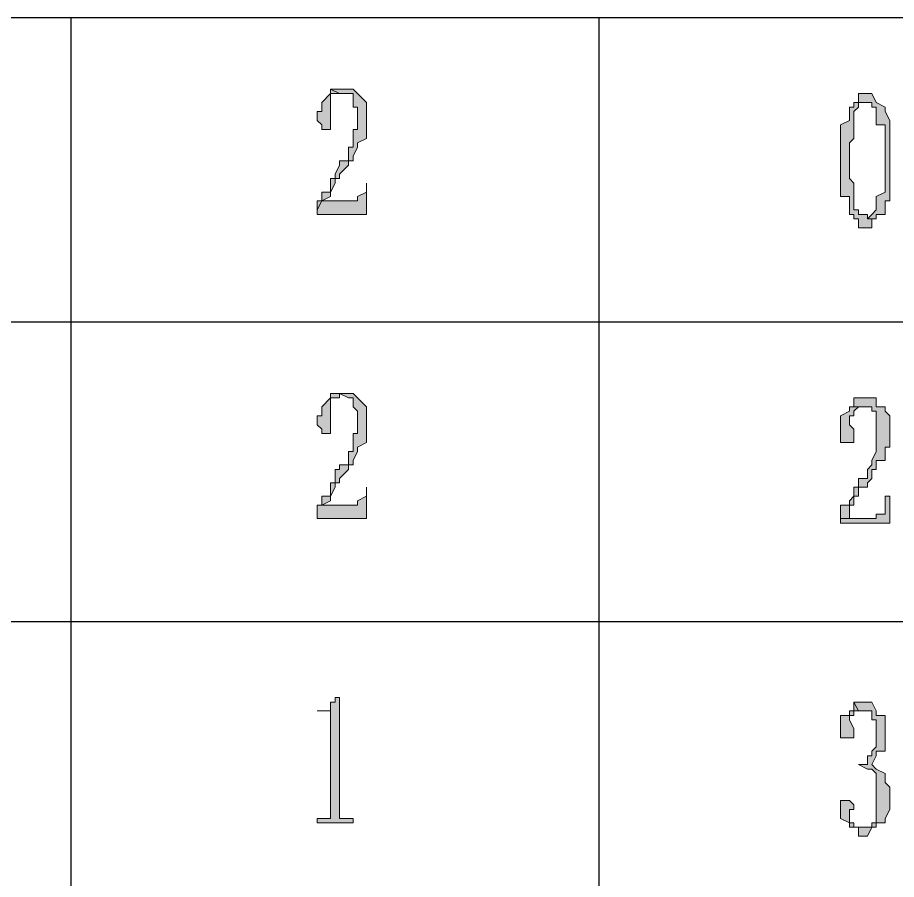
# Model space of a CAD drawing. Header units: millimetres. Extents: x 20 to 821, y 1 to 1134.
# Drawn here: x 713.16 to 748.53, y 385.04 to 419.72 of the extents above; entities that cross this region are included whole.
import ezdxf

# ---------------------------------------------------------------- set-up
doc = ezdxf.new("R2010")
doc.units = ezdxf.units.MM
doc.layers.add('1', color=7, linetype='Continuous')

msp = doc.modelspace()

# ---------------------------------------------------------------- hatches: boundary and pattern name
h = msp.add_hatch(color=0)
h.dxf.hatch_style = 2
h.paths.add_polyline_path([(725.76, 416.841732), (725.76, 416.661732), (725.4, 416.301732), (725.4, 415.941732), (725.22, 415.941732), (725.22, 415.581732), (725.4, 415.401732), (725.4, 415.221732), (725.76, 415.221732), (725.76, 416.301732), (725.76, 416.661732), (725.94, 416.661732), (726.12, 416.661732)])
h = msp.add_hatch(color=0)
h.dxf.hatch_style = 2
h.paths.add_polyline_path([(726.12, 416.841732), (725.76, 416.841732), (726.12, 416.661732), (726.66, 416.661732), (726.66, 416.301732), (726.66, 416.121732), (726.84, 416.121732), (726.84, 415.221732), (726.66, 415.221732), (726.66, 414.501732), (726.48, 414.501732), (726.48, 414.141732), (726.48, 413.961732), (726.12, 413.961732), (726.12, 413.781732), (725.94, 413.421732), (725.94, 413.241732), (725.76, 413.241732), (725.76, 412.701732), (725.4, 412.701732), (725.4, 412.341732), (725.22, 412.341732), (725.22, 411.981732), (725.4, 412.341732), (725.76, 412.521732), (725.76, 412.701732), (725.94, 413.061732), (725.94, 413.241732), (726.12, 413.241732), (726.12, 413.421732), (726.48, 413.781732), (726.48, 413.961732), (726.66, 413.961732), (726.66, 414.141732), (726.84, 414.501732), (726.84, 414.681732), (727.2, 414.861732), (727.2, 416.301732), (726.84, 416.661732), (726.66, 416.841732)])
h = msp.add_hatch(color=0)
h.dxf.hatch_style = 2
h.paths.add_polyline_path([(747.36, 416.661732), (747, 416.661732), (747, 416.301732), (746.82, 416.301732), (747.36, 416.301732), (747.54, 416.301732), (747.54, 416.121732), (747.72, 416.121732), (747.72, 415.941732), (747.72, 415.401732), (748.08, 415.401732), (748.08, 413.961732), (748.08, 412.701732), (747.72, 412.521732), (747.72, 411.981732), (747.54, 411.801732), (747.36, 411.621732), (747.72, 411.621732), (747.72, 411.801732), (748.08, 411.801732), (748.08, 411.981732), (748.08, 412.341732), (748.26, 412.341732), (748.26, 415.581732), (748.08, 415.941732), (748.08, 416.121732), (747.72, 416.301732), (747.54, 416.661732)])
h = msp.add_hatch(color=0)
h.dxf.hatch_style = 2
h.paths.add_polyline_path([(746.82, 416.301732), (746.82, 416.121732), (746.64, 416.121732), (746.64, 415.581732), (746.28, 415.401732), (746.28, 412.521732), (746.64, 412.521732), (746.64, 411.801732), (746.82, 411.801732), (746.82, 411.621732), (747, 411.621732), (747, 411.261732), (747.36, 411.261732), (747.54, 411.261732), (747.54, 411.621732), (747.72, 411.621732), (747.36, 411.621732), (747.36, 411.801732), (747, 411.801732), (747, 411.981732), (746.82, 411.981732), (746.82, 413.061732), (746.64, 413.241732), (746.64, 414.681732), (746.82, 414.861732), (746.82, 415.941732), (747, 416.121732), (747, 416.301732), (747.36, 416.301732)])
h = msp.add_hatch(color=0)
h.dxf.hatch_style = 2
h.paths.add_polyline_path([(727.2, 413.061732), (727.2, 412.701732), (726.84, 412.521732), (726.84, 412.341732), (726.66, 412.341732), (725.4, 412.341732), (725.22, 411.981732), (725.22, 411.801732), (727.2, 411.801732)])
h = msp.add_hatch(color=0)
h.dxf.hatch_style = 2
h.paths.add_polyline_path([(725.76, 404.601732), (725.76, 404.421732), (725.4, 404.061732), (725.4, 403.701732), (725.22, 403.701732), (725.22, 403.341732), (725.4, 403.161732), (725.4, 402.981732), (725.76, 402.981732), (725.76, 404.061732), (725.76, 404.421732), (725.94, 404.421732), (726.12, 404.421732), (726.12, 404.601732)])
h = msp.add_hatch(color=0)
h.dxf.hatch_style = 2
h.paths.add_polyline_path([(726.12, 404.601732), (725.76, 404.601732), (726.12, 404.601732), (726.48, 404.421732), (726.66, 404.421732), (726.66, 404.061732), (726.84, 403.881732), (726.84, 402.981732), (726.66, 402.981732), (726.66, 402.261732), (726.48, 402.261732), (726.48, 401.721732), (726.12, 401.721732), (726.12, 401.541732), (725.94, 401.541732), (725.94, 401.001732), (725.76, 401.001732), (725.76, 400.461732), (725.4, 400.461732), (725.4, 400.101732), (725.22, 400.101732), (725.4, 400.101732), (725.76, 400.281732), (725.76, 400.461732), (725.94, 400.821732), (725.94, 401.001732), (726.12, 401.001732), (726.12, 401.181732), (726.48, 401.541732), (726.48, 401.721732), (726.66, 401.721732), (726.66, 401.901732), (726.84, 402.261732), (726.84, 402.441732), (727.2, 402.621732), (727.2, 404.061732), (726.84, 404.421732), (726.66, 404.601732)])
h = msp.add_hatch(color=0)
h.dxf.hatch_style = 2
h.paths.add_polyline_path([(747.36, 404.421732), (746.82, 404.421732), (746.82, 404.061732), (747.54, 404.061732), (747.54, 403.881732), (747.72, 403.881732), (747.72, 403.701732), (747.72, 402.261732), (747.54, 401.901732), (747.54, 401.721732), (747.36, 401.541732), (747.36, 401.181732), (747, 401.181732), (747, 400.821732), (746.82, 400.821732), (746.82, 400.461732), (746.64, 400.281732), (746.64, 400.101732), (746.28, 400.101732), (746.28, 399.561732), (746.64, 399.561732), (746.64, 400.101732), (746.82, 400.101732), (746.82, 400.461732), (747, 400.461732), (747, 400.821732), (747.36, 400.821732), (747.36, 401.001732), (747.54, 401.181732), (747.54, 401.541732), (747.72, 401.541732), (747.72, 401.901732), (748.08, 401.901732), (748.08, 402.441732), (748.26, 402.441732), (748.26, 403.701732), (748.08, 403.881732), (748.08, 404.061732), (747.72, 404.061732), (747.72, 404.421732), (747.54, 404.421732)])
h = msp.add_hatch(color=0)
h.dxf.hatch_style = 2
h.paths.add_polyline_path([(746.82, 404.061732), (746.64, 404.061732), (746.64, 403.881732), (746.28, 403.701732), (746.28, 402.621732), (746.64, 402.621732), (746.82, 402.621732), (746.82, 402.981732), (746.82, 403.161732), (746.64, 403.341732), (746.64, 403.701732), (746.82, 403.701732), (746.82, 403.881732), (747, 404.061732), (747.36, 404.061732)])
h = msp.add_hatch(color=0)
h.dxf.hatch_style = 2
h.paths.add_polyline_path([(727.2, 400.821732), (727.2, 400.461732), (726.84, 400.281732), (726.84, 400.101732), (726.66, 400.101732), (725.22, 400.101732), (725.22, 399.561732), (727.2, 399.561732)])
h = msp.add_hatch(color=0)
h.dxf.hatch_style = 2
h.paths.add_polyline_path([(748.26, 400.461732), (748.08, 400.461732), (748.08, 400.281732), (748.08, 399.741732), (747.72, 399.741732), (747.72, 399.561732), (746.64, 399.561732), (746.28, 399.561732), (746.28, 399.381732), (748.26, 399.381732)])
h = msp.add_hatch(color=0)
h.dxf.hatch_style = 2
h.paths.add_polyline_path([(726.12, 392.361732), (725.94, 392.361732), (725.94, 392.181732), (725.76, 392.181732), (725.76, 391.821732), (725.22, 391.821732), (725.76, 391.821732), (725.76, 387.501732), (725.4, 387.501732), (725.22, 387.501732), (725.22, 387.321732), (726.66, 387.321732), (726.66, 387.501732), (726.48, 387.501732), (726.12, 387.501732), (726.12, 387.861732)])
h = msp.add_hatch(color=0)
h.dxf.hatch_style = 2
h.paths.add_polyline_path([(746.82, 392.181732), (746.82, 391.821732), (746.64, 391.821732), (746.64, 391.641732), (746.28, 391.641732), (746.28, 390.741732), (746.64, 390.741732), (746.82, 390.741732), (746.82, 390.921732), (746.82, 391.101732), (746.64, 391.461732), (746.64, 391.641732), (746.82, 391.641732), (746.82, 391.821732), (747, 391.821732)])
h = msp.add_hatch(color=0)
h.dxf.hatch_style = 2
h.paths.add_polyline_path([(747.36, 392.181732), (746.82, 392.181732), (747, 391.821732), (747.54, 391.821732), (747.54, 391.641732), (747.54, 391.461732), (747.72, 391.461732), (747.72, 390.381732), (747.54, 390.201732), (747.54, 390.021732), (747.36, 390.021732), (747.36, 389.661732), (747, 389.661732), (747.36, 389.481732), (747.54, 389.481732), (747.72, 389.301732), (747.72, 387.321732), (747.54, 387.321732), (747.54, 387.141732), (747.36, 387.141732), (747, 387.141732), (747.72, 387.141732), (747.72, 387.321732), (748.08, 387.321732), (748.08, 387.501732), (748.26, 387.861732), (748.26, 388.761732), (748.08, 388.941732), (748.08, 389.301732), (747.72, 389.481732), (747.54, 389.661732), (747.72, 390.021732), (747.72, 390.201732), (748.08, 390.201732), (748.08, 391.641732), (747.72, 391.641732), (747.72, 391.821732), (747.54, 392.181732)])
h = msp.add_hatch(color=0)
h.dxf.hatch_style = 2
h.paths.add_polyline_path([(746.64, 388.221732), (746.28, 388.221732), (746.28, 388.041732), (746.28, 387.501732), (746.64, 387.321732), (746.64, 387.141732), (746.82, 387.141732), (747, 387.141732), (747, 386.781732), (747.36, 386.781732), (747.54, 387.141732), (747.72, 387.141732), (747, 387.141732), (746.82, 387.141732), (746.82, 387.321732), (746.64, 387.321732), (746.64, 387.861732), (746.82, 387.861732), (746.82, 388.041732)])

# ---------------------------------------------------------------- linework, layer by layer
at = {"layer": '1', "color": 0, "lineweight": 25}
for points in [[(557.64, 419.721732), (821.16, 419.721732)], [(715.32, 77.541732), (715.32, 419.721732)], [(736.56, 77.541732), (736.56, 419.721732)], [(557.64, 407.481732), (821.16, 407.481732)], [(557.64, 395.421732), (821.16, 395.421732)]]:
    msp.add_lwpolyline(points, dxfattribs=at)
at = {"layer": '1', "color": 0, "lineweight": 5}
for points in [[(725.76, 416.841732), (725.76, 416.661732), (725.4, 416.301732), (725.4, 415.941732), (725.22, 415.941732), (725.22, 415.581732), (725.4, 415.401732), (725.4, 415.221732), (725.76, 415.221732), (725.76, 416.301732), (725.76, 416.301732), (725.76, 416.661732), (725.94, 416.661732), (726.12, 416.661732), (725.76, 416.841732)], [(726.12, 416.841732), (725.76, 416.841732), (726.12, 416.661732), (726.66, 416.661732), (726.66, 416.301732), (726.66, 416.121732), (726.84, 416.121732), (726.84, 415.221732), (726.66, 415.221732), (726.66, 414.501732), (726.48, 414.501732), (726.48, 414.141732), (726.48, 413.961732), (726.12, 413.961732), (726.12, 413.781732), (725.94, 413.421732), (725.94, 413.241732), (725.76, 413.241732), (725.76, 412.701732), (725.4, 412.701732), (725.4, 412.341732), (725.22, 412.341732), (725.22, 411.981732), (725.4, 412.341732), (725.76, 412.521732), (725.76, 412.701732), (725.94, 413.061732), (725.94, 413.241732), (726.12, 413.241732), (726.12, 413.421732), (726.48, 413.781732), (726.48, 413.961732), (726.66, 413.961732), (726.66, 414.141732), (726.84, 414.501732), (726.84, 414.681732), (727.2, 414.861732), (727.2, 416.301732), (726.84, 416.661732), (726.66, 416.841732), (726.12, 416.841732)], [(747.36, 416.661732), (747, 416.661732), (747, 416.301732), (746.82, 416.301732), (747.36, 416.301732), (747.54, 416.301732), (747.54, 416.121732), (747.72, 416.121732), (747.72, 415.941732), (747.72, 415.401732), (748.08, 415.401732), (748.08, 413.961732), (748.08, 413.961732), (748.08, 412.701732), (747.72, 412.521732), (747.72, 411.981732), (747.54, 411.801732), (747.36, 411.621732), (747.72, 411.621732), (747.72, 411.801732), (748.08, 411.801732), (748.08, 411.981732), (748.08, 412.341732), (748.26, 412.341732), (748.26, 415.581732), (748.08, 415.941732), (748.08, 416.121732), (747.72, 416.301732), (747.54, 416.661732), (747.36, 416.661732)], [(746.82, 416.301732), (746.82, 416.121732), (746.64, 416.121732), (746.64, 415.581732), (746.28, 415.401732), (746.28, 412.521732), (746.64, 412.521732), (746.64, 411.801732), (746.82, 411.801732), (746.82, 411.621732), (747, 411.621732), (747, 411.261732), (747.36, 411.261732), (747.54, 411.261732), (747.54, 411.621732), (747.72, 411.621732), (747.36, 411.621732), (747.36, 411.801732), (747, 411.801732), (747, 411.981732), (746.82, 411.981732), (746.82, 413.061732), (746.64, 413.241732), (746.64, 414.681732), (746.82, 414.861732), (746.82, 415.941732), (747, 416.121732), (747, 416.301732), (747.36, 416.301732), (746.82, 416.301732)], [(727.2, 413.061732), (727.2, 412.701732), (726.84, 412.521732), (726.84, 412.341732), (726.66, 412.341732), (725.4, 412.341732), (725.22, 411.981732), (725.22, 411.801732), (727.2, 411.801732), (727.2, 413.061732)], [(725.76, 404.601732), (725.76, 404.421732), (725.4, 404.061732), (725.4, 403.701732), (725.22, 403.701732), (725.22, 403.341732), (725.4, 403.161732), (725.4, 402.981732), (725.76, 402.981732), (725.76, 404.061732), (725.76, 404.061732), (725.76, 404.421732), (725.94, 404.421732), (726.12, 404.421732), (726.12, 404.601732), (725.76, 404.601732)], [(726.12, 404.601732), (725.76, 404.601732), (726.12, 404.601732), (726.48, 404.421732), (726.66, 404.421732), (726.66, 404.061732), (726.84, 403.881732), (726.84, 402.981732), (726.66, 402.981732), (726.66, 402.261732), (726.48, 402.261732), (726.48, 402.261732), (726.48, 401.721732), (726.12, 401.721732), (726.12, 401.541732), (725.94, 401.541732), (725.94, 401.001732), (725.76, 401.001732), (725.76, 400.461732), (725.4, 400.461732), (725.4, 400.101732), (725.22, 400.101732), (725.4, 400.101732), (725.76, 400.281732), (725.76, 400.461732), (725.94, 400.821732), (725.94, 401.001732), (726.12, 401.001732), (726.12, 401.181732), (726.48, 401.541732), (726.48, 401.721732), (726.66, 401.721732), (726.66, 401.901732), (726.84, 402.261732), (726.84, 402.441732), (727.2, 402.621732), (727.2, 404.061732), (726.84, 404.421732), (726.66, 404.601732), (726.12, 404.601732)], [(747.36, 404.421732), (746.82, 404.421732), (746.82, 404.061732), (747.54, 404.061732), (747.54, 403.881732), (747.72, 403.881732), (747.72, 403.701732), (747.72, 402.261732), (747.54, 401.901732), (747.54, 401.721732), (747.36, 401.541732), (747.36, 401.181732), (747, 401.181732), (747, 400.821732), (746.82, 400.821732), (746.82, 400.461732), (746.64, 400.281732), (746.64, 400.101732), (746.28, 400.101732), (746.28, 399.561732), (746.64, 399.561732), (746.64, 400.101732), (746.82, 400.101732), (746.82, 400.461732), (747, 400.461732), (747, 400.821732), (747.36, 400.821732), (747.36, 401.001732), (747.54, 401.181732), (747.54, 401.541732), (747.72, 401.541732), (747.72, 401.901732), (748.08, 401.901732), (748.08, 402.441732), (748.26, 402.441732), (748.26, 403.701732), (748.08, 403.881732), (748.08, 404.061732), (747.72, 404.061732), (747.72, 404.421732), (747.54, 404.421732), (747.36, 404.421732)], [(746.82, 404.061732), (746.64, 404.061732), (746.64, 403.881732), (746.28, 403.701732), (746.28, 402.621732), (746.64, 402.621732), (746.82, 402.621732), (746.82, 402.981732), (746.82, 403.161732), (746.64, 403.341732), (746.64, 403.701732), (746.82, 403.701732), (746.82, 403.881732), (747, 404.061732), (747.36, 404.061732), (746.82, 404.061732)], [(727.2, 400.821732), (727.2, 400.461732), (726.84, 400.281732), (726.84, 400.101732), (726.66, 400.101732), (725.22, 400.101732), (725.22, 399.561732), (727.2, 399.561732), (727.2, 400.821732)], [(748.26, 400.461732), (748.08, 400.461732), (748.08, 400.281732), (748.08, 399.741732), (747.72, 399.741732), (747.72, 399.561732), (746.64, 399.561732), (746.28, 399.561732), (746.28, 399.381732), (748.26, 399.381732), (748.26, 400.461732)], [(726.12, 392.361732), (725.94, 392.361732), (725.94, 392.181732), (725.76, 392.181732), (725.76, 391.821732), (725.22, 391.821732), (725.76, 391.821732), (725.76, 387.501732), (725.4, 387.501732), (725.22, 387.501732), (725.22, 387.321732), (726.66, 387.321732), (726.66, 387.501732), (726.48, 387.501732), (726.12, 387.501732), (726.12, 387.861732), (726.12, 392.361732)], [(746.82, 392.181732), (746.82, 391.821732), (746.64, 391.821732), (746.64, 391.641732), (746.28, 391.641732), (746.28, 390.741732), (746.64, 390.741732), (746.82, 390.741732), (746.82, 390.921732), (746.82, 391.101732), (746.64, 391.461732), (746.64, 391.641732), (746.82, 391.641732), (746.82, 391.821732), (747, 391.821732), (746.82, 392.181732)], [(747.36, 392.181732), (746.82, 392.181732), (747, 391.821732), (747.54, 391.821732), (747.54, 391.641732), (747.54, 391.461732), (747.72, 391.461732), (747.72, 390.381732), (747.54, 390.201732), (747.54, 390.021732), (747.36, 390.021732), (747.36, 390.021732), (747.36, 389.661732), (747, 389.661732), (747.36, 389.481732), (747.54, 389.481732), (747.72, 389.301732), (747.72, 387.321732), (747.54, 387.321732), (747.54, 387.141732), (747.36, 387.141732), (747, 387.141732), (747.72, 387.141732), (747.72, 387.321732), (748.08, 387.321732), (748.08, 387.501732), (748.26, 387.861732), (748.26, 388.761732), (748.08, 388.941732), (748.08, 389.301732), (747.72, 389.481732), (747.54, 389.661732), (747.72, 390.021732), (747.72, 390.201732), (748.08, 390.201732), (748.08, 391.641732), (747.72, 391.641732), (747.72, 391.821732), (747.54, 392.181732), (747.36, 392.181732)], [(746.64, 388.221732), (746.28, 388.221732), (746.28, 388.041732), (746.28, 387.501732), (746.64, 387.321732), (746.64, 387.141732), (746.82, 387.141732), (747, 387.141732), (747, 386.781732), (747.36, 386.781732), (747.54, 387.141732), (747.72, 387.141732), (747, 387.141732), (746.82, 387.141732), (746.82, 387.321732), (746.64, 387.321732), (746.64, 387.861732), (746.82, 387.861732), (746.82, 388.041732), (746.64, 388.221732)]]:
    msp.add_lwpolyline(points, dxfattribs=at)

doc.saveas('drawing.dxf')
